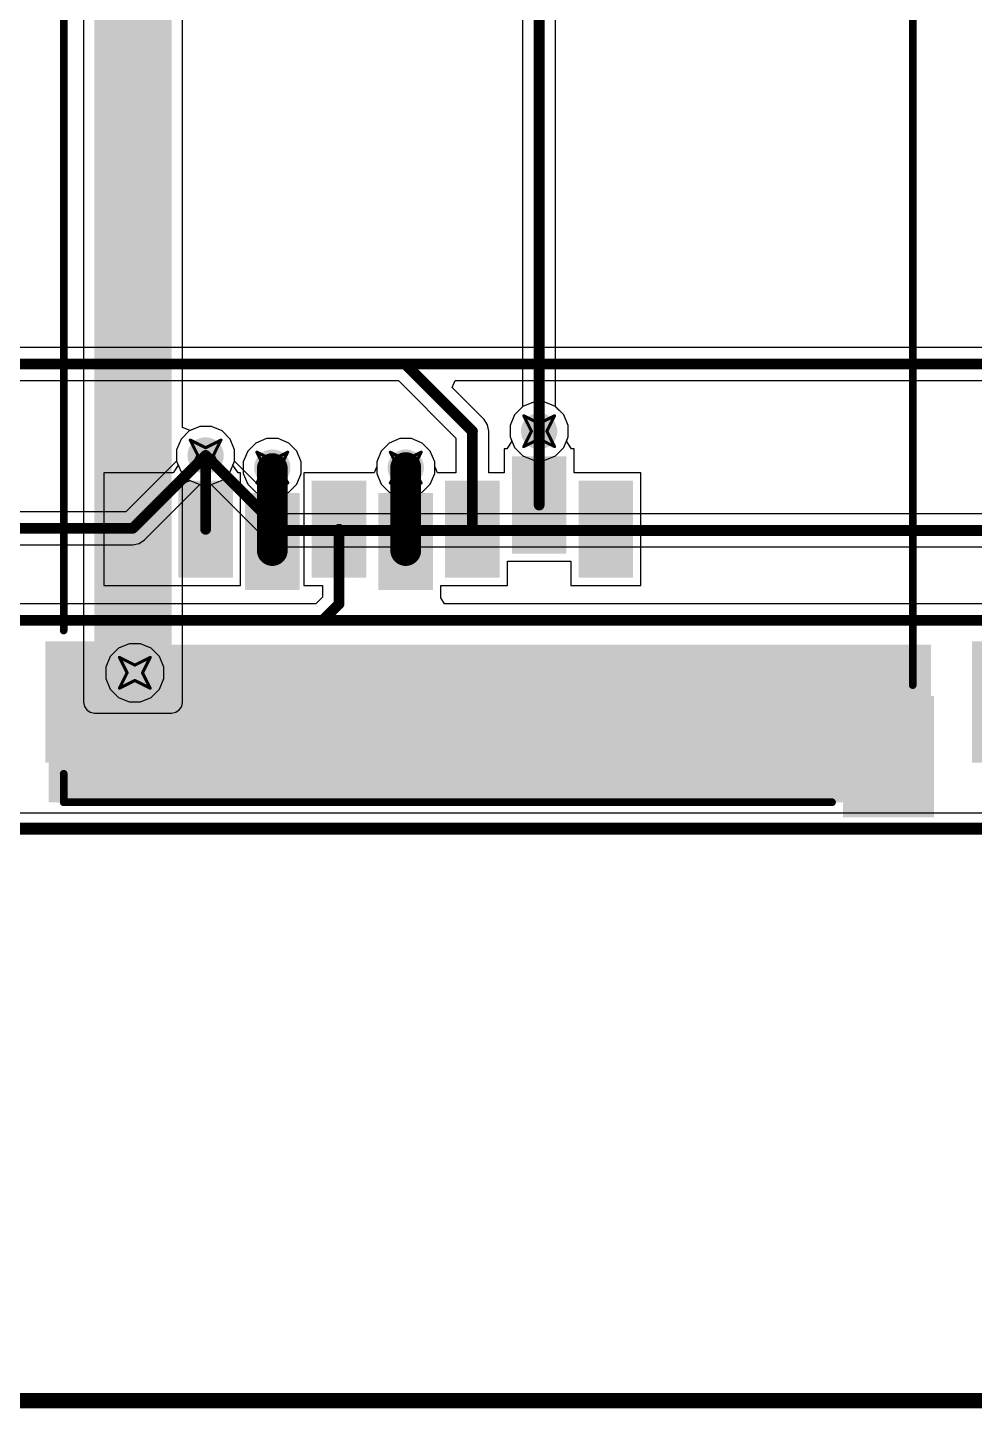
# Model space of a CAD drawing. Header units: inches. Extents: x -3 to 289, y -11 to 89.
# Drawn here: x 30.31 to 45.92, y -9.56 to 13.21 of the extents above; entities that cross this region are included whole.
import ezdxf

# ---------------------------------------------------------------- set-up
doc = ezdxf.new("R2010")
doc.units = ezdxf.units.IN
for name, color, linetype in [('Board Cutout', 216, 'Continuous'), ('Bottom Layer', 5, 'Continuous'), ('Dimension', 6, 'Continuous'), ('Drill Drawing', 1, 'Continuous'), ('Layer 1', 16, 'Continuous'), ('Layer 2', 76, 'Continuous'), ('Top Layer', 1, 'Continuous'), ('Top Overlay', 2, 'Continuous'), ('Top Paste', 8, 'Continuous'), ('Top Solder', 216, 'Continuous'), ('Via Holes', 16, 'Continuous')]:
    doc.layers.add(name, color=color, linetype=linetype)

# ---------------------------------------------------------------- blocks, each defined once
blk = doc.blocks.new('693071010811_80')
at = {"layer": 'Top Layer'}
for points in [[(-5.875, 7.725), (-4.075, 7.725), (-4.075, 6.325), (-5.875, 6.325)], [(-0.175, 7.725), (1.625, 7.725), (1.625, 6.325), (-0.175, 6.325)], [(0.415, -2.125), (1.215, -2.125), (1.215, -3.625), (0.415, -3.625)], [(-6.185, -2.525), (-5.385, -2.525), (-5.385, -4.025), (-6.185, -4.025)], [(-5.085, -2.525), (-4.285, -2.525), (-4.285, -4.025), (-5.085, -4.025)], [(-3.985, -2.725), (-3.185, -2.725), (-3.185, -4.225), (-3.985, -4.225)], [(-2.885, -2.525), (-2.085, -2.525), (-2.085, -4.025), (-2.885, -4.025)], [(-1.785, -2.725), (-0.985, -2.725), (-0.985, -4.225), (-1.785, -4.225)], [(-0.685, -2.525), (0.115, -2.525), (0.115, -4.025), (-0.685, -4.025)], [(1.515, -2.525), (2.315, -2.525), (2.315, -4.025), (1.515, -4.025)], [(-7.275, -5.175), (-5.875, -5.175), (-5.875, -7.075), (-7.275, -7.075)], [(5.875, -6.075), (7.275, -6.075), (7.275, -7.975), (5.875, -7.975)]]:
    blk.add_hatch(color=1, dxfattribs=at).paths.add_polyline_path(points)
at = {"layer": 'Top Paste'}
for points in [[(-5.875, 7.725), (-4.075, 7.725), (-4.075, 6.325), (-5.875, 6.325)], [(-0.175, 7.725), (1.625, 7.725), (1.625, 6.325), (-0.175, 6.325)], [(0.415, -2.125), (1.215, -2.125), (1.215, -3.625), (0.415, -3.625)], [(-6.185, -2.525), (-5.385, -2.525), (-5.385, -4.025), (-6.185, -4.025)], [(-5.085, -2.525), (-4.285, -2.525), (-4.285, -4.025), (-5.085, -4.025)], [(-3.985, -2.725), (-3.185, -2.725), (-3.185, -4.225), (-3.985, -4.225)], [(-2.885, -2.525), (-2.085, -2.525), (-2.085, -4.025), (-2.885, -4.025)], [(-1.785, -2.725), (-0.985, -2.725), (-0.985, -4.225), (-1.785, -4.225)], [(-0.685, -2.525), (0.115, -2.525), (0.115, -4.025), (-0.685, -4.025)], [(1.515, -2.525), (2.315, -2.525), (2.315, -4.025), (1.515, -4.025)], [(-7.275, -5.175), (-5.875, -5.175), (-5.875, -7.075), (-7.275, -7.075)], [(5.875, -6.075), (7.275, -6.075), (7.275, -7.975), (5.875, -7.975)]]:
    blk.add_hatch(color=8, dxfattribs=at).paths.add_polyline_path(points)
at = {"layer": 'Top Solder'}
for points in [[(-5.925, 7.775), (-4.025, 7.775), (-4.025, 6.275), (-5.925, 6.275)], [(-0.225, 7.775), (1.675, 7.775), (1.675, 6.275), (-0.225, 6.275)], [(0.365, -2.075), (1.265, -2.075), (1.265, -3.675), (0.365, -3.675)], [(-6.235, -2.475), (-5.335, -2.475), (-5.335, -4.075), (-6.235, -4.075)], [(-5.135, -2.475), (-4.235, -2.475), (-4.235, -4.075), (-5.135, -4.075)], [(-2.935, -2.475), (-2.035, -2.475), (-2.035, -4.075), (-2.935, -4.075)], [(-0.735, -2.475), (0.165, -2.475), (0.165, -4.075), (-0.735, -4.075)], [(1.465, -2.475), (2.365, -2.475), (2.365, -4.075), (1.465, -4.075)], [(-4.035, -2.675), (-3.135, -2.675), (-3.135, -4.275), (-4.035, -4.275)], [(-1.835, -2.675), (-0.935, -2.675), (-0.935, -4.275), (-1.835, -4.275)], [(-7.325, -5.125), (-5.825, -5.125), (-5.825, -7.125), (-7.325, -7.125)], [(5.825, -6.025), (7.325, -6.025), (7.325, -8.025), (5.825, -8.025)]]:
    blk.add_hatch(color=216, dxfattribs=at).paths.add_polyline_path(points)
at = {"layer": 'Top Overlay'}
for points in [[(-7.025, 7.425, 0.127, 0.127, 0), (-6.106, 7.425, 0.127, 0.127, 0)], [(-7.025, 7.175, 0.127, 0.127, 0), (-7.025, 7.425, 0.127, 0.127, 0)], [(-3.844, 7.425, 0.127, 0.127, 0), (-0.406, 7.425, 0.127, 0.127, 0)], [(1.855, 7.426, 0.127, 0.127, 0), (5.274, 7.426, 0.127, 0.127, 0)], [(5.274, 7.426, 0.127, 0.127, 0), (6.975, 7.426, 0.127, 0.127, 0)], [(6.975, -5.844, 0.127, 0.127, 0), (6.975, 7.426, 0.127, 0.127, 0)], [(-7.025, -4.944, 0.127, 0.127, 0), (-7.025, 7.175, 0.127, 0.127, 0)], [(-7.025, -7.775, 0.127, 0.127, 0), (-7.025, -7.306, 0.127, 0.127, 0)], [(-7.025, -7.775, 0.127, 0.127, 0), (-6.896, -7.775, 0.127, 0.127, 0)], [(-6.896, -7.775, 0.127, 0.127, 0), (5.644, -7.775, 0.127, 0.127, 0)]]:
    blk.add_lwpolyline(points, format="xyseb", dxfattribs=at)
for points in [[(-7.057, 7.425, 0.0635, 0.0635, 1), (-6.993, 7.425, 0.0635, 0.0635, 1)], [(-7.057, 7.425, 0.0635, 0.0635, 1), (-6.993, 7.425, 0.0635, 0.0635, 1)], [(-6.138, 7.425, 0.0635, 0.0635, 1), (-6.074, 7.425, 0.0635, 0.0635, 1)], [(-3.876, 7.425, 0.0635, 0.0635, 1), (-3.812, 7.425, 0.0635, 0.0635, 1)], [(-0.438, 7.425, 0.0635, 0.0635, 1), (-0.374, 7.425, 0.0635, 0.0635, 1)], [(1.824, 7.426, 0.0635, 0.0635, 1), (1.887, 7.426, 0.0635, 0.0635, 1)], [(5.242, 7.426, 0.0635, 0.0635, 1), (5.306, 7.426, 0.0635, 0.0635, 1)], [(5.242, 7.426, 0.0635, 0.0635, 1), (5.306, 7.426, 0.0635, 0.0635, 1)], [(6.943, 7.426, 0.0635, 0.0635, 1), (7.007, 7.426, 0.0635, 0.0635, 1)], [(6.943, 7.426, 0.0635, 0.0635, 1), (7.007, 7.426, 0.0635, 0.0635, 1)], [(-7.057, 7.175, 0.0635, 0.0635, 1), (-6.993, 7.175, 0.0635, 0.0635, 1)], [(-7.057, 7.175, 0.0635, 0.0635, 1), (-6.993, 7.175, 0.0635, 0.0635, 1)], [(-7.057, -4.944, 0.0635, 0.0635, 1), (-6.993, -4.944, 0.0635, 0.0635, 1)], [(6.943, -5.844, 0.0635, 0.0635, 1), (7.007, -5.844, 0.0635, 0.0635, 1)], [(-7.057, -7.306, 0.0635, 0.0635, 1), (-6.993, -7.306, 0.0635, 0.0635, 1)], [(-7.057, -7.775, 0.0635, 0.0635, 1), (-6.993, -7.775, 0.0635, 0.0635, 1)], [(-7.057, -7.775, 0.0635, 0.0635, 1), (-6.993, -7.775, 0.0635, 0.0635, 1)], [(-6.928, -7.775, 0.0635, 0.0635, 1), (-6.864, -7.775, 0.0635, 0.0635, 1)], [(-6.928, -7.775, 0.0635, 0.0635, 1), (-6.864, -7.775, 0.0635, 0.0635, 1)], [(5.612, -7.775, 0.0635, 0.0635, 1), (5.676, -7.775, 0.0635, 0.0635, 1)]]:
    blk.add_lwpolyline(points, format="xyseb", close=True, dxfattribs=at)
blk = doc.blocks.new('693071010811_81')
at = {"layer": 'Top Layer'}
for points in [[(-5.875, 7.725), (-4.075, 7.725), (-4.075, 6.325), (-5.875, 6.325)], [(-0.175, 7.725), (1.625, 7.725), (1.625, 6.325), (-0.175, 6.325)], [(0.415, -2.125), (1.215, -2.125), (1.215, -3.625), (0.415, -3.625)], [(-6.185, -2.525), (-5.385, -2.525), (-5.385, -4.025), (-6.185, -4.025)], [(-5.085, -2.525), (-4.285, -2.525), (-4.285, -4.025), (-5.085, -4.025)], [(-3.985, -2.725), (-3.185, -2.725), (-3.185, -4.225), (-3.985, -4.225)], [(-2.885, -2.525), (-2.085, -2.525), (-2.085, -4.025), (-2.885, -4.025)], [(-1.785, -2.725), (-0.985, -2.725), (-0.985, -4.225), (-1.785, -4.225)], [(-0.685, -2.525), (0.115, -2.525), (0.115, -4.025), (-0.685, -4.025)], [(1.515, -2.525), (2.315, -2.525), (2.315, -4.025), (1.515, -4.025)], [(-7.275, -5.175), (-5.875, -5.175), (-5.875, -7.075), (-7.275, -7.075)], [(5.875, -6.075), (7.275, -6.075), (7.275, -7.975), (5.875, -7.975)]]:
    blk.add_hatch(color=1, dxfattribs=at).paths.add_polyline_path(points)
at = {"layer": 'Top Paste'}
for points in [[(-5.875, 7.725), (-4.075, 7.725), (-4.075, 6.325), (-5.875, 6.325)], [(-0.175, 7.725), (1.625, 7.725), (1.625, 6.325), (-0.175, 6.325)], [(0.415, -2.125), (1.215, -2.125), (1.215, -3.625), (0.415, -3.625)], [(-6.185, -2.525), (-5.385, -2.525), (-5.385, -4.025), (-6.185, -4.025)], [(-5.085, -2.525), (-4.285, -2.525), (-4.285, -4.025), (-5.085, -4.025)], [(-3.985, -2.725), (-3.185, -2.725), (-3.185, -4.225), (-3.985, -4.225)], [(-2.885, -2.525), (-2.085, -2.525), (-2.085, -4.025), (-2.885, -4.025)], [(-1.785, -2.725), (-0.985, -2.725), (-0.985, -4.225), (-1.785, -4.225)], [(-0.685, -2.525), (0.115, -2.525), (0.115, -4.025), (-0.685, -4.025)], [(1.515, -2.525), (2.315, -2.525), (2.315, -4.025), (1.515, -4.025)], [(-7.275, -5.175), (-5.875, -5.175), (-5.875, -7.075), (-7.275, -7.075)], [(5.875, -6.075), (7.275, -6.075), (7.275, -7.975), (5.875, -7.975)]]:
    blk.add_hatch(color=8, dxfattribs=at).paths.add_polyline_path(points)
at = {"layer": 'Top Solder'}
for points in [[(-5.925, 7.775), (-4.025, 7.775), (-4.025, 6.275), (-5.925, 6.275)], [(-0.225, 7.775), (1.675, 7.775), (1.675, 6.275), (-0.225, 6.275)], [(0.365, -2.075), (1.265, -2.075), (1.265, -3.675), (0.365, -3.675)], [(-6.235, -2.475), (-5.335, -2.475), (-5.335, -4.075), (-6.235, -4.075)], [(-5.135, -2.475), (-4.235, -2.475), (-4.235, -4.075), (-5.135, -4.075)], [(-2.935, -2.475), (-2.035, -2.475), (-2.035, -4.075), (-2.935, -4.075)], [(-0.735, -2.475), (0.165, -2.475), (0.165, -4.075), (-0.735, -4.075)], [(1.465, -2.475), (2.365, -2.475), (2.365, -4.075), (1.465, -4.075)], [(-4.035, -2.675), (-3.135, -2.675), (-3.135, -4.275), (-4.035, -4.275)], [(-1.835, -2.675), (-0.935, -2.675), (-0.935, -4.275), (-1.835, -4.275)], [(-7.325, -5.125), (-5.825, -5.125), (-5.825, -7.125), (-7.325, -7.125)], [(5.825, -6.025), (7.325, -6.025), (7.325, -8.025), (5.825, -8.025)]]:
    blk.add_hatch(color=216, dxfattribs=at).paths.add_polyline_path(points)
at = {"layer": 'Top Overlay'}
for points in [[(-7.025, 7.425, 0.127, 0.127, 0), (-6.106, 7.425, 0.127, 0.127, 0)], [(-7.025, 7.175, 0.127, 0.127, 0), (-7.025, 7.425, 0.127, 0.127, 0)], [(-3.844, 7.425, 0.127, 0.127, 0), (-0.406, 7.425, 0.127, 0.127, 0)], [(1.855, 7.426, 0.127, 0.127, 0), (5.274, 7.426, 0.127, 0.127, 0)], [(5.274, 7.426, 0.127, 0.127, 0), (6.975, 7.426, 0.127, 0.127, 0)], [(6.975, -5.844, 0.127, 0.127, 0), (6.975, 7.426, 0.127, 0.127, 0)], [(-7.025, -4.944, 0.127, 0.127, 0), (-7.025, 7.175, 0.127, 0.127, 0)], [(-7.025, -7.775, 0.127, 0.127, 0), (-7.025, -7.306, 0.127, 0.127, 0)], [(-7.025, -7.775, 0.127, 0.127, 0), (-6.896, -7.775, 0.127, 0.127, 0)], [(-6.896, -7.775, 0.127, 0.127, 0), (5.644, -7.775, 0.127, 0.127, 0)]]:
    blk.add_lwpolyline(points, format="xyseb", dxfattribs=at)
for points in [[(-7.057, 7.425, 0.0635, 0.0635, 1), (-6.993, 7.425, 0.0635, 0.0635, 1)], [(-7.057, 7.425, 0.0635, 0.0635, 1), (-6.993, 7.425, 0.0635, 0.0635, 1)], [(-6.138, 7.425, 0.0635, 0.0635, 1), (-6.074, 7.425, 0.0635, 0.0635, 1)], [(-3.876, 7.425, 0.0635, 0.0635, 1), (-3.812, 7.425, 0.0635, 0.0635, 1)], [(-0.438, 7.425, 0.0635, 0.0635, 1), (-0.374, 7.425, 0.0635, 0.0635, 1)], [(1.824, 7.426, 0.0635, 0.0635, 1), (1.887, 7.426, 0.0635, 0.0635, 1)], [(5.242, 7.426, 0.0635, 0.0635, 1), (5.306, 7.426, 0.0635, 0.0635, 1)], [(5.242, 7.426, 0.0635, 0.0635, 1), (5.306, 7.426, 0.0635, 0.0635, 1)], [(6.943, 7.426, 0.0635, 0.0635, 1), (7.007, 7.426, 0.0635, 0.0635, 1)], [(6.943, 7.426, 0.0635, 0.0635, 1), (7.007, 7.426, 0.0635, 0.0635, 1)], [(-7.057, 7.175, 0.0635, 0.0635, 1), (-6.993, 7.175, 0.0635, 0.0635, 1)], [(-7.057, 7.175, 0.0635, 0.0635, 1), (-6.993, 7.175, 0.0635, 0.0635, 1)], [(-7.057, -4.944, 0.0635, 0.0635, 1), (-6.993, -4.944, 0.0635, 0.0635, 1)], [(6.943, -5.844, 0.0635, 0.0635, 1), (7.007, -5.844, 0.0635, 0.0635, 1)], [(-7.057, -7.306, 0.0635, 0.0635, 1), (-6.993, -7.306, 0.0635, 0.0635, 1)], [(-7.057, -7.775, 0.0635, 0.0635, 1), (-6.993, -7.775, 0.0635, 0.0635, 1)], [(-7.057, -7.775, 0.0635, 0.0635, 1), (-6.993, -7.775, 0.0635, 0.0635, 1)], [(-6.928, -7.775, 0.0635, 0.0635, 1), (-6.864, -7.775, 0.0635, 0.0635, 1)], [(-6.928, -7.775, 0.0635, 0.0635, 1), (-6.864, -7.775, 0.0635, 0.0635, 1)], [(5.612, -7.775, 0.0635, 0.0635, 1), (5.676, -7.775, 0.0635, 0.0635, 1)]]:
    blk.add_lwpolyline(points, format="xyseb", close=True, dxfattribs=at)

msp = doc.modelspace()

# ---------------------------------------------------------------- hatches: boundary and pattern name
at = {"layer": 'Bottom Layer'}
h = msp.add_hatch(color=5, dxfattribs=at)
edge = h.paths.add_edge_path()
edge.add_arc((38.741, 6.554), 0.3, 0, 360)
h = msp.add_hatch(color=5, dxfattribs=at)
edge = h.paths.add_edge_path()
edge.add_arc((33.241, 6.154), 0.3, 0, 360)
h = msp.add_hatch(color=5, dxfattribs=at)
edge = h.paths.add_edge_path()
edge.add_arc((34.341, 5.954), 0.3, 0, 360)
h = msp.add_hatch(color=5, dxfattribs=at)
edge = h.paths.add_edge_path()
edge.add_arc((36.541, 5.954), 0.3, 0, 360)
h = msp.add_hatch(color=5, dxfattribs=at)
edge = h.paths.add_edge_path()
edge.add_arc((32.074, 2.571), 0.3, 0, 360)
at = {"layer": 'Layer 1'}
h = msp.add_hatch(color=16, dxfattribs=at)
edge = h.paths.add_edge_path()
edge.add_arc((38.741, 6.554), 0.3, 0, 360)
h = msp.add_hatch(color=16, dxfattribs=at)
edge = h.paths.add_edge_path()
edge.add_arc((33.241, 6.154), 0.3, 0, 360)
h = msp.add_hatch(color=16, dxfattribs=at)
edge = h.paths.add_edge_path()
edge.add_arc((34.341, 5.954), 0.3, 0, 360)
h = msp.add_hatch(color=16, dxfattribs=at)
edge = h.paths.add_edge_path()
edge.add_arc((36.541, 5.954), 0.3, 0, 360)
h = msp.add_hatch(color=16, dxfattribs=at)
edge = h.paths.add_edge_path()
edge.add_arc((32.074, 2.571), 0.3, 0, 360)
at = {"layer": 'Layer 2'}
msp.add_hatch(color=76, dxfattribs=at).paths.add_polyline_path([(31.409, 2.087), (32.679, 2.087), (32.679, 15.638), (31.409, 15.638)])
h = msp.add_hatch(color=76, dxfattribs=at)
edge = h.paths.add_edge_path()
edge.add_arc((38.741, 6.554), 0.3, 0, 360)
h = msp.add_hatch(color=76, dxfattribs=at)
edge = h.paths.add_edge_path()
edge.add_arc((33.241, 6.154), 0.3, 0, 360)
h = msp.add_hatch(color=76, dxfattribs=at)
edge = h.paths.add_edge_path()
edge.add_arc((34.341, 5.954), 0.3, 0, 360)
h = msp.add_hatch(color=76, dxfattribs=at)
edge = h.paths.add_edge_path()
edge.add_arc((36.541, 5.954), 0.3, 0, 360)
h = msp.add_hatch(color=76, dxfattribs=at)
edge = h.paths.add_edge_path()
edge.add_arc((32.074, 2.571), 0.3, 0, 360)
at = {"layer": 'Top Layer'}
h = msp.add_hatch(color=1, dxfattribs=at)
edge = h.paths.add_edge_path()
edge.add_arc((38.741, 6.554), 0.3, 0, 360)
h = msp.add_hatch(color=1, dxfattribs=at)
edge = h.paths.add_edge_path()
edge.add_arc((33.241, 6.154), 0.3, 0, 360)
h = msp.add_hatch(color=1, dxfattribs=at)
edge = h.paths.add_edge_path()
edge.add_arc((34.341, 5.954), 0.3, 0, 360)
h = msp.add_hatch(color=1, dxfattribs=at)
edge = h.paths.add_edge_path()
edge.add_arc((36.541, 5.954), 0.3, 0, 360)
msp.add_hatch(color=1, dxfattribs=at).paths.add_polyline_path([(30.651, 0.437), (45.201, 0.437), (45.201, 3.037), (30.651, 3.037)])
h = msp.add_hatch(color=1, dxfattribs=at)
edge = h.paths.add_edge_path()
edge.add_arc((32.074, 2.571), 0.3, 0, 360)
at = {"layer": 'Via Holes'}
h = msp.add_hatch(color=7, dxfattribs=at)
edge = h.paths.add_edge_path()
edge.add_arc((38.741, 6.554), 0.15, 0, 360)
h = msp.add_hatch(color=7, dxfattribs=at)
edge = h.paths.add_edge_path()
edge.add_arc((33.241, 6.154), 0.15, 0, 360)
h = msp.add_hatch(color=7, dxfattribs=at)
edge = h.paths.add_edge_path()
edge.add_arc((34.341, 5.954), 0.15, 0, 360)
h = msp.add_hatch(color=7, dxfattribs=at)
edge = h.paths.add_edge_path()
edge.add_arc((36.541, 5.954), 0.15, 0, 360)
h = msp.add_hatch(color=7, dxfattribs=at)
edge = h.paths.add_edge_path()
edge.add_arc((32.074, 2.571), 0.15, 0, 360)

# ---------------------------------------------------------------- linework, layer by layer
at = {"layer": 'Board Cutout'}
msp.add_lwpolyline([(0.01, 0, 0.2, 0.2, 0), (60.01, 0, 0.2, 0.2, 0)], format="xyseb", dxfattribs=at)
at = {"layer": 'Bottom Layer'}
for p, q in [((38.47, 6.959), (38.336, 6.825)), ((38.646, 7.032), (38.47, 6.959)), ((38.836, 7.032), (38.646, 7.032)), ((39.012, 6.959), (38.836, 7.032)), ((39.146, 6.825), (39.012, 6.959)), ((33.146, 6.632), (32.97, 6.559)), ((33.336, 6.632), (33.146, 6.632)), ((33.512, 6.559), (33.336, 6.632)), ((38.336, 6.825), (38.263, 6.649)), ((38.263, 6.649), (38.263, 6.459)), ((39.219, 6.649), (39.146, 6.825)), ((39.219, 6.459), (39.219, 6.649)), ((32.836, 6.425), (32.763, 6.249)), ((32.97, 6.559), (32.836, 6.425)), ((33.646, 6.425), (33.512, 6.559)), ((33.719, 6.249), (33.646, 6.425)), ((34.246, 6.432), (34.07, 6.359)), ((34.436, 6.432), (34.246, 6.432)), ((34.612, 6.359), (34.436, 6.432)), ((38.263, 6.459), (38.336, 6.283)), ((39.146, 6.283), (39.219, 6.459)), ((32.763, 6.249), (32.763, 6.059)), ((33.719, 6.059), (33.719, 6.249)), ((33.936, 6.225), (33.863, 6.049)), ((34.07, 6.359), (33.936, 6.225)), ((34.746, 6.225), (34.612, 6.359)), ((34.819, 6.049), (34.746, 6.225)), ((38.336, 6.283), (38.47, 6.149)), ((38.47, 6.149), (38.646, 6.076)), ((38.836, 6.076), (39.012, 6.149)), ((39.012, 6.149), (39.146, 6.283)), ((32.763, 6.059), (32.836, 5.883)), ((33.646, 5.883), (33.719, 6.059)), ((33.863, 6.049), (33.863, 5.859)), ((34.819, 5.859), (34.819, 6.049)), ((38.646, 6.076), (38.836, 6.076)), ((32.836, 5.883), (32.97, 5.749)), ((32.97, 5.749), (33.146, 5.676)), ((33.336, 5.676), (33.512, 5.749)), ((33.512, 5.749), (33.646, 5.883)), ((33.863, 5.859), (33.936, 5.683)), ((34.746, 5.683), (34.819, 5.859)), ((33.146, 5.676), (33.336, 5.676)), ((33.936, 5.683), (34.07, 5.549)), ((34.07, 5.549), (34.246, 5.476)), ((34.246, 5.476), (34.436, 5.476)), ((34.436, 5.476), (34.612, 5.549)), ((34.612, 5.549), (34.746, 5.683)), ((31.803, 2.976), (31.669, 2.842)), ((31.979, 3.049), (31.803, 2.976)), ((32.169, 3.049), (31.979, 3.049)), ((32.345, 2.976), (32.169, 3.049)), ((32.479, 2.842), (32.345, 2.976)), ((31.669, 2.842), (31.596, 2.666)), ((32.552, 2.666), (32.479, 2.842)), ((31.596, 2.666), (31.596, 2.476)), ((32.552, 2.476), (32.552, 2.666)), ((31.596, 2.476), (31.669, 2.301)), ((31.669, 2.301), (31.803, 2.166)), ((32.345, 2.166), (32.479, 2.301)), ((32.479, 2.301), (32.552, 2.476)), ((31.803, 2.166), (31.979, 2.094)), ((31.979, 2.094), (32.169, 2.094)), ((32.169, 2.094), (32.345, 2.166)), ((60.01, 0.259), (0.269, 0.259))]:
    msp.add_line(p, q, dxfattribs=at)
at = {"layer": 'Dimension'}
msp.add_lwpolyline([(0, -9.429, 0.254, 0.254, 0), (56.354, -9.429, 0.254, 0.254, 0)], format="xyseb", dxfattribs=at)
at = {"layer": 'Drill Drawing'}
for points in [[(38.487, 6.808, 0.0508, 0.0508, 0), (38.741, 6.681, 0.0508, 0.0508, 0)], [(38.487, 6.808, 0.0508, 0.0508, 0), (38.614, 6.554, 0.0508, 0.0508, 0)], [(38.741, 6.681, 0.0508, 0.0508, 0), (38.995, 6.808, 0.0508, 0.0508, 0)], [(38.868, 6.554, 0.0508, 0.0508, 0), (38.995, 6.808, 0.0508, 0.0508, 0)], [(32.987, 6.408, 0.0508, 0.0508, 0), (33.241, 6.281, 0.0508, 0.0508, 0)], [(32.987, 6.408, 0.0508, 0.0508, 0), (33.114, 6.154, 0.0508, 0.0508, 0)], [(33.241, 6.281, 0.0508, 0.0508, 0), (33.495, 6.408, 0.0508, 0.0508, 0)], [(33.368, 6.154, 0.0508, 0.0508, 0), (33.495, 6.408, 0.0508, 0.0508, 0)], [(38.487, 6.3, 0.0508, 0.0508, 0), (38.614, 6.554, 0.0508, 0.0508, 0)], [(38.487, 6.3, 0.0508, 0.0508, 0), (38.741, 6.427, 0.0508, 0.0508, 0)], [(38.741, 6.427, 0.0508, 0.0508, 0), (38.995, 6.3, 0.0508, 0.0508, 0)], [(38.868, 6.554, 0.0508, 0.0508, 0), (38.995, 6.3, 0.0508, 0.0508, 0)], [(32.987, 5.9, 0.0508, 0.0508, 0), (33.114, 6.154, 0.0508, 0.0508, 0)], [(33.368, 6.154, 0.0508, 0.0508, 0), (33.495, 5.9, 0.0508, 0.0508, 0)], [(34.087, 6.208, 0.0508, 0.0508, 0), (34.341, 6.081, 0.0508, 0.0508, 0)], [(34.087, 6.208, 0.0508, 0.0508, 0), (34.214, 5.954, 0.0508, 0.0508, 0)], [(34.341, 6.081, 0.0508, 0.0508, 0), (34.595, 6.208, 0.0508, 0.0508, 0)], [(34.468, 5.954, 0.0508, 0.0508, 0), (34.595, 6.208, 0.0508, 0.0508, 0)], [(36.287, 6.208, 0.0508, 0.0508, 0), (36.541, 6.081, 0.0508, 0.0508, 0)], [(36.287, 6.208, 0.0508, 0.0508, 0), (36.414, 5.954, 0.0508, 0.0508, 0)], [(36.541, 6.081, 0.0508, 0.0508, 0), (36.795, 6.208, 0.0508, 0.0508, 0)], [(36.668, 5.954, 0.0508, 0.0508, 0), (36.795, 6.208, 0.0508, 0.0508, 0)], [(32.987, 5.9, 0.0508, 0.0508, 0), (33.241, 6.027, 0.0508, 0.0508, 0)], [(33.241, 6.027, 0.0508, 0.0508, 0), (33.495, 5.9, 0.0508, 0.0508, 0)], [(34.087, 5.7, 0.0508, 0.0508, 0), (34.214, 5.954, 0.0508, 0.0508, 0)], [(34.468, 5.954, 0.0508, 0.0508, 0), (34.595, 5.7, 0.0508, 0.0508, 0)], [(36.287, 5.7, 0.0508, 0.0508, 0), (36.414, 5.954, 0.0508, 0.0508, 0)], [(36.668, 5.954, 0.0508, 0.0508, 0), (36.795, 5.7, 0.0508, 0.0508, 0)], [(34.087, 5.7, 0.0508, 0.0508, 0), (34.341, 5.827, 0.0508, 0.0508, 0)], [(34.341, 5.827, 0.0508, 0.0508, 0), (34.595, 5.7, 0.0508, 0.0508, 0)], [(36.287, 5.7, 0.0508, 0.0508, 0), (36.541, 5.827, 0.0508, 0.0508, 0)], [(36.541, 5.827, 0.0508, 0.0508, 0), (36.795, 5.7, 0.0508, 0.0508, 0)], [(31.82, 2.825, 0.0508, 0.0508, 0), (32.074, 2.698, 0.0508, 0.0508, 0)], [(31.82, 2.825, 0.0508, 0.0508, 0), (31.947, 2.571, 0.0508, 0.0508, 0)], [(32.074, 2.698, 0.0508, 0.0508, 0), (32.328, 2.825, 0.0508, 0.0508, 0)], [(32.201, 2.571, 0.0508, 0.0508, 0), (32.328, 2.825, 0.0508, 0.0508, 0)], [(31.82, 2.317, 0.0508, 0.0508, 0), (31.947, 2.571, 0.0508, 0.0508, 0)], [(32.201, 2.571, 0.0508, 0.0508, 0), (32.328, 2.317, 0.0508, 0.0508, 0)], [(31.82, 2.317, 0.0508, 0.0508, 0), (32.074, 2.444, 0.0508, 0.0508, 0)], [(32.074, 2.444, 0.0508, 0.0508, 0), (32.328, 2.317, 0.0508, 0.0508, 0)]]:
    msp.add_lwpolyline(points, format="xyseb", dxfattribs=at)
for points in [[(38.474, 6.808, 0.0254, 0.0254, 1), (38.5, 6.808, 0.0254, 0.0254, 1)], [(38.474, 6.808, 0.0254, 0.0254, 1), (38.5, 6.808, 0.0254, 0.0254, 1)], [(38.982, 6.808, 0.0254, 0.0254, 1), (39.008, 6.808, 0.0254, 0.0254, 1)], [(38.982, 6.808, 0.0254, 0.0254, 1), (39.008, 6.808, 0.0254, 0.0254, 1)], [(38.728, 6.681, 0.0254, 0.0254, 1), (38.754, 6.681, 0.0254, 0.0254, 1)], [(38.728, 6.681, 0.0254, 0.0254, 1), (38.754, 6.681, 0.0254, 0.0254, 1)], [(32.974, 6.408, 0.0254, 0.0254, 1), (33, 6.408, 0.0254, 0.0254, 1)], [(32.974, 6.408, 0.0254, 0.0254, 1), (33, 6.408, 0.0254, 0.0254, 1)], [(33.482, 6.408, 0.0254, 0.0254, 1), (33.508, 6.408, 0.0254, 0.0254, 1)], [(33.482, 6.408, 0.0254, 0.0254, 1), (33.508, 6.408, 0.0254, 0.0254, 1)], [(38.601, 6.554, 0.0254, 0.0254, 1), (38.627, 6.554, 0.0254, 0.0254, 1)], [(38.601, 6.554, 0.0254, 0.0254, 1), (38.627, 6.554, 0.0254, 0.0254, 1)], [(38.728, 6.427, 0.0254, 0.0254, 1), (38.754, 6.427, 0.0254, 0.0254, 1)], [(38.728, 6.427, 0.0254, 0.0254, 1), (38.754, 6.427, 0.0254, 0.0254, 1)], [(38.855, 6.554, 0.0254, 0.0254, 1), (38.881, 6.554, 0.0254, 0.0254, 1)], [(38.855, 6.554, 0.0254, 0.0254, 1), (38.881, 6.554, 0.0254, 0.0254, 1)], [(33.101, 6.154, 0.0254, 0.0254, 1), (33.127, 6.154, 0.0254, 0.0254, 1)], [(33.101, 6.154, 0.0254, 0.0254, 1), (33.127, 6.154, 0.0254, 0.0254, 1)], [(33.228, 6.281, 0.0254, 0.0254, 1), (33.254, 6.281, 0.0254, 0.0254, 1)], [(33.228, 6.281, 0.0254, 0.0254, 1), (33.254, 6.281, 0.0254, 0.0254, 1)], [(33.355, 6.154, 0.0254, 0.0254, 1), (33.381, 6.154, 0.0254, 0.0254, 1)], [(33.355, 6.154, 0.0254, 0.0254, 1), (33.381, 6.154, 0.0254, 0.0254, 1)], [(34.074, 6.208, 0.0254, 0.0254, 1), (34.1, 6.208, 0.0254, 0.0254, 1)], [(34.074, 6.208, 0.0254, 0.0254, 1), (34.1, 6.208, 0.0254, 0.0254, 1)], [(34.582, 6.208, 0.0254, 0.0254, 1), (34.608, 6.208, 0.0254, 0.0254, 1)], [(34.582, 6.208, 0.0254, 0.0254, 1), (34.608, 6.208, 0.0254, 0.0254, 1)], [(36.274, 6.208, 0.0254, 0.0254, 1), (36.3, 6.208, 0.0254, 0.0254, 1)], [(36.274, 6.208, 0.0254, 0.0254, 1), (36.3, 6.208, 0.0254, 0.0254, 1)], [(36.782, 6.208, 0.0254, 0.0254, 1), (36.808, 6.208, 0.0254, 0.0254, 1)], [(36.782, 6.208, 0.0254, 0.0254, 1), (36.808, 6.208, 0.0254, 0.0254, 1)], [(38.474, 6.3, 0.0254, 0.0254, 1), (38.5, 6.3, 0.0254, 0.0254, 1)], [(38.474, 6.3, 0.0254, 0.0254, 1), (38.5, 6.3, 0.0254, 0.0254, 1)], [(38.982, 6.3, 0.0254, 0.0254, 1), (39.008, 6.3, 0.0254, 0.0254, 1)], [(38.982, 6.3, 0.0254, 0.0254, 1), (39.008, 6.3, 0.0254, 0.0254, 1)], [(32.974, 5.9, 0.0254, 0.0254, 1), (33, 5.9, 0.0254, 0.0254, 1)], [(32.974, 5.9, 0.0254, 0.0254, 1), (33, 5.9, 0.0254, 0.0254, 1)], [(33.228, 6.027, 0.0254, 0.0254, 1), (33.254, 6.027, 0.0254, 0.0254, 1)], [(33.228, 6.027, 0.0254, 0.0254, 1), (33.254, 6.027, 0.0254, 0.0254, 1)], [(33.482, 5.9, 0.0254, 0.0254, 1), (33.508, 5.9, 0.0254, 0.0254, 1)], [(33.482, 5.9, 0.0254, 0.0254, 1), (33.508, 5.9, 0.0254, 0.0254, 1)], [(34.201, 5.954, 0.0254, 0.0254, 1), (34.227, 5.954, 0.0254, 0.0254, 1)], [(34.201, 5.954, 0.0254, 0.0254, 1), (34.227, 5.954, 0.0254, 0.0254, 1)], [(34.328, 6.081, 0.0254, 0.0254, 1), (34.354, 6.081, 0.0254, 0.0254, 1)], [(34.328, 6.081, 0.0254, 0.0254, 1), (34.354, 6.081, 0.0254, 0.0254, 1)], [(34.455, 5.954, 0.0254, 0.0254, 1), (34.481, 5.954, 0.0254, 0.0254, 1)], [(34.455, 5.954, 0.0254, 0.0254, 1), (34.481, 5.954, 0.0254, 0.0254, 1)], [(36.401, 5.954, 0.0254, 0.0254, 1), (36.427, 5.954, 0.0254, 0.0254, 1)], [(36.401, 5.954, 0.0254, 0.0254, 1), (36.427, 5.954, 0.0254, 0.0254, 1)], [(36.528, 6.081, 0.0254, 0.0254, 1), (36.554, 6.081, 0.0254, 0.0254, 1)], [(36.528, 6.081, 0.0254, 0.0254, 1), (36.554, 6.081, 0.0254, 0.0254, 1)], [(36.655, 5.954, 0.0254, 0.0254, 1), (36.681, 5.954, 0.0254, 0.0254, 1)], [(36.655, 5.954, 0.0254, 0.0254, 1), (36.681, 5.954, 0.0254, 0.0254, 1)], [(34.074, 5.7, 0.0254, 0.0254, 1), (34.1, 5.7, 0.0254, 0.0254, 1)], [(34.074, 5.7, 0.0254, 0.0254, 1), (34.1, 5.7, 0.0254, 0.0254, 1)], [(34.328, 5.827, 0.0254, 0.0254, 1), (34.354, 5.827, 0.0254, 0.0254, 1)], [(34.328, 5.827, 0.0254, 0.0254, 1), (34.354, 5.827, 0.0254, 0.0254, 1)], [(34.582, 5.7, 0.0254, 0.0254, 1), (34.608, 5.7, 0.0254, 0.0254, 1)], [(34.582, 5.7, 0.0254, 0.0254, 1), (34.608, 5.7, 0.0254, 0.0254, 1)], [(36.274, 5.7, 0.0254, 0.0254, 1), (36.3, 5.7, 0.0254, 0.0254, 1)], [(36.274, 5.7, 0.0254, 0.0254, 1), (36.3, 5.7, 0.0254, 0.0254, 1)], [(36.528, 5.827, 0.0254, 0.0254, 1), (36.554, 5.827, 0.0254, 0.0254, 1)], [(36.528, 5.827, 0.0254, 0.0254, 1), (36.554, 5.827, 0.0254, 0.0254, 1)], [(36.782, 5.7, 0.0254, 0.0254, 1), (36.808, 5.7, 0.0254, 0.0254, 1)], [(36.782, 5.7, 0.0254, 0.0254, 1), (36.808, 5.7, 0.0254, 0.0254, 1)], [(31.807, 2.825, 0.0254, 0.0254, 1), (31.833, 2.825, 0.0254, 0.0254, 1)], [(31.807, 2.825, 0.0254, 0.0254, 1), (31.833, 2.825, 0.0254, 0.0254, 1)], [(32.315, 2.825, 0.0254, 0.0254, 1), (32.341, 2.825, 0.0254, 0.0254, 1)], [(32.315, 2.825, 0.0254, 0.0254, 1), (32.341, 2.825, 0.0254, 0.0254, 1)], [(31.934, 2.571, 0.0254, 0.0254, 1), (31.96, 2.571, 0.0254, 0.0254, 1)], [(31.934, 2.571, 0.0254, 0.0254, 1), (31.96, 2.571, 0.0254, 0.0254, 1)], [(32.061, 2.698, 0.0254, 0.0254, 1), (32.087, 2.698, 0.0254, 0.0254, 1)], [(32.061, 2.698, 0.0254, 0.0254, 1), (32.087, 2.698, 0.0254, 0.0254, 1)], [(32.188, 2.571, 0.0254, 0.0254, 1), (32.214, 2.571, 0.0254, 0.0254, 1)], [(32.188, 2.571, 0.0254, 0.0254, 1), (32.214, 2.571, 0.0254, 0.0254, 1)], [(31.807, 2.317, 0.0254, 0.0254, 1), (31.833, 2.317, 0.0254, 0.0254, 1)], [(31.807, 2.317, 0.0254, 0.0254, 1), (31.833, 2.317, 0.0254, 0.0254, 1)], [(32.061, 2.444, 0.0254, 0.0254, 1), (32.087, 2.444, 0.0254, 0.0254, 1)], [(32.061, 2.444, 0.0254, 0.0254, 1), (32.087, 2.444, 0.0254, 0.0254, 1)], [(32.315, 2.317, 0.0254, 0.0254, 1), (32.341, 2.317, 0.0254, 0.0254, 1)], [(32.315, 2.317, 0.0254, 0.0254, 1), (32.341, 2.317, 0.0254, 0.0254, 1)]]:
    msp.add_lwpolyline(points, format="xyseb", close=True, dxfattribs=at)
at = {"layer": 'Layer 1'}
for p, q in [((38.47, 6.959), (38.336, 6.825)), ((38.646, 7.032), (38.47, 6.959)), ((38.836, 7.032), (38.646, 7.032)), ((39.012, 6.959), (38.836, 7.032)), ((39.146, 6.825), (39.012, 6.959)), ((33.146, 6.632), (32.97, 6.559)), ((33.336, 6.632), (33.146, 6.632)), ((33.512, 6.559), (33.336, 6.632)), ((38.336, 6.825), (38.263, 6.649)), ((38.263, 6.649), (38.263, 6.459)), ((39.219, 6.649), (39.146, 6.825)), ((39.219, 6.459), (39.219, 6.649)), ((32.836, 6.425), (32.763, 6.249)), ((32.97, 6.559), (32.836, 6.425)), ((33.646, 6.425), (33.512, 6.559)), ((33.719, 6.249), (33.646, 6.425)), ((36.446, 6.432), (36.27, 6.359)), ((36.636, 6.432), (36.446, 6.432)), ((36.812, 6.359), (36.636, 6.432)), ((38.263, 6.459), (38.336, 6.283)), ((39.146, 6.283), (39.219, 6.459)), ((32.763, 6.249), (32.763, 6.061)), ((33.719, 6.061), (33.719, 6.249)), ((36.136, 6.225), (36.063, 6.049)), ((36.27, 6.359), (36.136, 6.225)), ((36.946, 6.225), (36.812, 6.359)), ((37.019, 6.049), (36.946, 6.225)), ((38.336, 6.283), (38.47, 6.149)), ((38.47, 6.149), (38.646, 6.076)), ((38.836, 6.076), (39.012, 6.149)), ((39.012, 6.149), (39.146, 6.283)), ((32.763, 6.061), (31.928, 5.226)), ((34.591, 5.189), (33.719, 6.061)), ((36.063, 6.049), (36.063, 5.859)), ((37.019, 5.859), (37.019, 6.049)), ((38.646, 6.076), (38.836, 6.076)), ((36.063, 5.859), (36.136, 5.683)), ((36.946, 5.683), (37.019, 5.859)), ((32.233, 4.762), (33.148, 5.676)), ((33.148, 5.676), (33.334, 5.676)), ((33.334, 5.676), (34.286, 4.725)), ((36.136, 5.683), (36.27, 5.549)), ((36.27, 5.549), (36.446, 5.476)), ((36.446, 5.476), (36.636, 5.476)), ((36.636, 5.476), (36.812, 5.549)), ((36.812, 5.549), (36.946, 5.683)), ((31.928, 5.226), (19.314, 5.226)), ((47.168, 5.189), (34.591, 5.189)), ((19.201, 4.682), (32.041, 4.682)), ((32.041, 4.682), (32.145, 4.703)), ((32.145, 4.703), (32.233, 4.762)), ((34.286, 4.725), (34.374, 4.666)), ((34.374, 4.666), (34.478, 4.645)), ((34.478, 4.645), (34.478, 4.645)), ((34.478, 4.645), (47.281, 4.645)), ((31.803, 2.976), (31.669, 2.842)), ((31.979, 3.049), (31.803, 2.976)), ((32.169, 3.049), (31.979, 3.049)), ((32.345, 2.976), (32.169, 3.049)), ((32.479, 2.842), (32.345, 2.976)), ((31.669, 2.842), (31.596, 2.666)), ((32.552, 2.666), (32.479, 2.842)), ((31.596, 2.666), (31.596, 2.476)), ((32.552, 2.476), (32.552, 2.666)), ((31.596, 2.476), (31.669, 2.301)), ((31.669, 2.301), (31.803, 2.166)), ((32.345, 2.166), (32.479, 2.301)), ((32.479, 2.301), (32.552, 2.476)), ((31.803, 2.166), (31.979, 2.094)), ((31.979, 2.094), (32.169, 2.094)), ((32.169, 2.094), (32.345, 2.166)), ((60.01, 0.259), (0.269, 0.259))]:
    msp.add_line(p, q, dxfattribs=at)
for points in [[(32.041, 4.954, 0.178, 0.178, 0), (33.241, 6.154, 0.178, 0.178, 0)], [(33.241, 6.154, 0.178, 0.178, 0), (34.478, 4.917, 0.178, 0.178, 0)], [(19.201, 4.954, 0.178, 0.178, 0), (32.041, 4.954, 0.178, 0.178, 0)], [(34.478, 4.917, 0.178, 0.178, 0), (47.281, 4.917, 0.178, 0.178, 0)]]:
    msp.add_lwpolyline(points, format="xyseb", dxfattribs=at)
for points in [[(33.197, 6.154, 0.0889, 0.0889, 1), (33.286, 6.154, 0.0889, 0.0889, 1)], [(33.197, 6.154, 0.0889, 0.0889, 1), (33.286, 6.154, 0.0889, 0.0889, 1)], [(31.997, 4.954, 0.0889, 0.0889, 1), (32.085, 4.954, 0.0889, 0.0889, 1)], [(31.997, 4.954, 0.0889, 0.0889, 1), (32.085, 4.954, 0.0889, 0.0889, 1)], [(34.434, 4.917, 0.0889, 0.0889, 1), (34.523, 4.917, 0.0889, 0.0889, 1)], [(34.434, 4.917, 0.0889, 0.0889, 1), (34.523, 4.917, 0.0889, 0.0889, 1)]]:
    msp.add_lwpolyline(points, format="xyseb", close=True, dxfattribs=at)
at = {"layer": 'Layer 2'}
for p, q in [((39.013, 6.958), (39.013, 21.091)), ((38.469, 16.192), (38.469, 6.958)), ((31.228, 15.638), (31.228, 2.087)), ((32.86, 6.615), (32.86, 14.581)), ((38.469, 6.958), (38.336, 6.825)), ((39.146, 6.825), (39.013, 6.958)), ((32.987, 6.566), (32.86, 6.615)), ((33.146, 6.632), (32.987, 6.566)), ((33.336, 6.632), (33.146, 6.632)), ((33.512, 6.559), (33.336, 6.632)), ((38.336, 6.825), (38.263, 6.649)), ((38.263, 6.649), (38.263, 6.459)), ((39.219, 6.649), (39.146, 6.825)), ((39.219, 6.459), (39.219, 6.649)), ((33.646, 6.425), (33.512, 6.559)), ((33.719, 6.249), (33.646, 6.425)), ((34.246, 6.432), (34.07, 6.359)), ((34.436, 6.432), (34.246, 6.432)), ((34.612, 6.359), (34.436, 6.432)), ((36.446, 6.432), (36.27, 6.359)), ((36.636, 6.432), (36.446, 6.432)), ((36.812, 6.359), (36.636, 6.432)), ((38.263, 6.459), (38.336, 6.283)), ((39.146, 6.283), (39.219, 6.459)), ((33.719, 6.059), (33.719, 6.249)), ((33.936, 6.225), (33.863, 6.049)), ((34.07, 6.359), (33.936, 6.225)), ((34.746, 6.225), (34.612, 6.359)), ((34.819, 6.049), (34.746, 6.225)), ((36.136, 6.225), (36.063, 6.049)), ((36.27, 6.359), (36.136, 6.225)), ((36.946, 6.225), (36.812, 6.359)), ((37.019, 6.049), (36.946, 6.225)), ((38.336, 6.283), (38.47, 6.149)), ((38.47, 6.149), (38.646, 6.076)), ((38.836, 6.076), (39.012, 6.149)), ((39.012, 6.149), (39.146, 6.283)), ((33.646, 5.883), (33.719, 6.059)), ((33.863, 6.049), (33.863, 5.859)), ((34.819, 5.859), (34.819, 6.049)), ((36.063, 6.049), (36.063, 5.859)), ((37.019, 5.859), (37.019, 6.049)), ((38.646, 6.076), (38.836, 6.076)), ((32.86, 5.693), (32.987, 5.742)), ((32.86, 2.087), (32.86, 5.693)), ((32.987, 5.742), (33.146, 5.676)), ((33.336, 5.676), (33.512, 5.749)), ((33.512, 5.749), (33.646, 5.883)), ((33.863, 5.859), (33.936, 5.683)), ((34.746, 5.683), (34.819, 5.859)), ((36.063, 5.859), (36.136, 5.683)), ((36.946, 5.683), (37.019, 5.859)), ((33.146, 5.676), (33.336, 5.676)), ((33.936, 5.683), (34.07, 5.549)), ((34.07, 5.549), (34.246, 5.476)), ((34.246, 5.476), (34.436, 5.476)), ((34.436, 5.476), (34.612, 5.549)), ((34.612, 5.549), (34.746, 5.683)), ((36.136, 5.683), (36.27, 5.549)), ((36.27, 5.549), (36.446, 5.476)), ((36.446, 5.476), (36.636, 5.476)), ((36.636, 5.476), (36.812, 5.549)), ((36.812, 5.549), (36.946, 5.683)), ((31.228, 2.087), (31.242, 2.018)), ((32.847, 2.018), (32.86, 2.087)), ((31.242, 2.018), (31.281, 1.959)), ((31.281, 1.959), (31.34, 1.92)), ((31.34, 1.92), (31.409, 1.906)), ((31.409, 1.906), (32.679, 1.906)), ((32.679, 1.906), (32.749, 1.92)), ((32.749, 1.92), (32.807, 1.959)), ((32.807, 1.959), (32.847, 2.018)), ((60.01, 0.259), (0.269, 0.259))]:
    msp.add_line(p, q, dxfattribs=at)
msp.add_lwpolyline([(38.741, 6.554, 0.178, 0.178, 0), (38.741, 21.495, 0.178, 0.178, 0)], format="xyseb", dxfattribs=at)
msp.add_lwpolyline([(38.697, 6.554, 0.0889, 0.0889, 1), (38.786, 6.554, 0.0889, 0.0889, 1)], format="xyseb", close=True, dxfattribs=at)
at = {"layer": 'Top Layer'}
for p, q in [((55.036, 7.933), (21.751, 7.933)), ((22.478, 7.389), (36.421, 7.389)), ((36.421, 7.389), (37.369, 6.441)), ((37.308, 7.272), (37.356, 7.389)), ((37.356, 7.389), (51.87, 7.389)), ((37.833, 6.746), (37.308, 7.272)), ((38.47, 6.959), (38.336, 6.825)), ((38.646, 7.032), (38.47, 6.959)), ((38.836, 7.032), (38.646, 7.032)), ((39.012, 6.959), (38.836, 7.032)), ((39.146, 6.825), (39.012, 6.959)), ((33.146, 6.632), (32.97, 6.559)), ((33.336, 6.632), (33.146, 6.632)), ((33.512, 6.559), (33.336, 6.632)), ((37.892, 6.658), (37.833, 6.746)), ((37.913, 6.554), (37.892, 6.658)), ((38.336, 6.825), (38.263, 6.649)), ((38.263, 6.649), (38.263, 6.459)), ((39.219, 6.649), (39.146, 6.825)), ((39.219, 6.459), (39.219, 6.649)), ((32.836, 6.425), (32.763, 6.249)), ((32.97, 6.559), (32.836, 6.425)), ((33.646, 6.425), (33.512, 6.559)), ((33.719, 6.249), (33.646, 6.425)), ((36.446, 6.432), (36.27, 6.359)), ((36.636, 6.432), (36.446, 6.432)), ((36.812, 6.359), (36.636, 6.432)), ((37.369, 6.441), (37.369, 5.865)), ((37.913, 5.865), (37.913, 6.554)), ((38.291, 6.392), (38.206, 6.265)), ((38.263, 6.459), (38.291, 6.392)), ((39.191, 6.392), (39.219, 6.459)), ((39.276, 6.265), (39.191, 6.392)), ((32.763, 6.249), (32.763, 6.059)), ((33.719, 6.059), (33.719, 6.249)), ((36.136, 6.225), (36.063, 6.049)), ((36.27, 6.359), (36.136, 6.225)), ((36.946, 6.225), (36.812, 6.359)), ((37.019, 6.049), (36.946, 6.225)), ((38.206, 6.265), (38.163, 6.265)), ((38.163, 6.265), (38.163, 5.865)), ((39.319, 6.265), (39.276, 6.265)), ((39.319, 5.865), (39.319, 6.265)), ((32.791, 5.992), (32.706, 5.865)), ((32.763, 6.059), (32.791, 5.992)), ((33.691, 5.992), (33.719, 6.059)), ((33.776, 5.865), (33.691, 5.992)), ((36.063, 5.973), (36.019, 5.865)), ((36.063, 6.049), (36.063, 5.973)), ((37.019, 5.973), (37.019, 6.049)), ((37.063, 5.865), (37.019, 5.973)), ((32.706, 5.865), (31.563, 5.865)), ((31.563, 5.865), (31.563, 4.009)), ((33.819, 5.865), (33.776, 5.865)), ((33.819, 4.009), (33.819, 5.865)), ((36.019, 5.865), (34.863, 5.865)), ((34.863, 5.865), (34.863, 4.009)), ((37.369, 5.865), (37.063, 5.865)), ((38.163, 5.865), (37.913, 5.865)), ((40.419, 5.865), (39.319, 5.865)), ((40.419, 4.009), (40.419, 5.865)), ((38.219, 4.009), (38.219, 4.409)), ((38.219, 4.409), (39.263, 4.409)), ((39.263, 4.409), (39.263, 4.009)), ((31.563, 4.009), (33.819, 4.009)), ((34.863, 4.009), (35.169, 4.009)), ((35.169, 4.009), (35.169, 3.817)), ((37.119, 3.809), (37.119, 4.009)), ((37.119, 4.009), (38.219, 4.009)), ((39.263, 4.009), (40.419, 4.009)), ((35.061, 3.709), (21.943, 3.709)), ((35.169, 3.817), (35.061, 3.709)), ((37.183, 3.709), (37.119, 3.809)), ((50.301, 3.709), (37.183, 3.709))]:
    msp.add_line(p, q, dxfattribs=at)
for points in [[(21.655, 7.661, 0.178, 0.178, 0), (36.534, 7.661, 0.178, 0.178, 0)], [(36.534, 7.661, 0.178, 0.178, 0), (51.983, 7.661, 0.178, 0.178, 0)], [(36.534, 7.661, 0.178, 0.178, 0), (37.641, 6.554, 0.178, 0.178, 0)], [(37.641, 4.937, 0.178, 0.178, 0), (37.641, 6.554, 0.178, 0.178, 0)], [(38.741, 5.337, 0.178, 0.178, 0), (38.741, 6.554, 0.178, 0.178, 0)], [(33.241, 4.937, 0.178, 0.178, 0), (33.241, 6.154, 0.178, 0.178, 0)], [(34.341, 4.587, 0.508, 0.508, 0), (34.341, 5.937, 0.508, 0.508, 0)], [(36.541, 4.737, 0.508, 0.508, 0), (36.541, 5.954, 0.508, 0.508, 0)], [(34.341, 4.737, 0.178, 0.178, 0), (34.341, 5.954, 0.178, 0.178, 0)], [(35.441, 3.705, 0.178, 0.178, 0), (35.441, 4.937, 0.178, 0.178, 0)], [(36.541, 4.604, 0.508, 0.508, 0), (36.541, 4.737, 0.508, 0.508, 0)], [(36.541, 4.587, 0.508, 0.508, 0), (36.541, 4.604, 0.508, 0.508, 0)], [(35.173, 3.437, 0.178, 0.178, 0), (35.441, 3.705, 0.178, 0.178, 0)], [(19.651, 3.437, 0.178, 0.178, 0), (35.173, 3.437, 0.178, 0.178, 0)], [(35.173, 3.437, 0.178, 0.178, 0), (50.413, 3.437, 0.178, 0.178, 0)]]:
    msp.add_lwpolyline(points, format="xyseb", dxfattribs=at)
for points in [[(36.49, 7.661, 0.0889, 0.0889, 1), (36.578, 7.661, 0.0889, 0.0889, 1)], [(36.49, 7.661, 0.0889, 0.0889, 1), (36.578, 7.661, 0.0889, 0.0889, 1)], [(36.49, 7.661, 0.0889, 0.0889, 1), (36.578, 7.661, 0.0889, 0.0889, 1)], [(37.597, 6.554, 0.0889, 0.0889, 1), (37.686, 6.554, 0.0889, 0.0889, 1)], [(37.597, 6.554, 0.0889, 0.0889, 1), (37.686, 6.554, 0.0889, 0.0889, 1)], [(38.697, 6.554, 0.0889, 0.0889, 1), (38.786, 6.554, 0.0889, 0.0889, 1)], [(33.197, 6.154, 0.0889, 0.0889, 1), (33.286, 6.154, 0.0889, 0.0889, 1)], [(34.214, 5.937, 0.254, 0.254, 1), (34.468, 5.937, 0.254, 0.254, 1)], [(36.414, 5.954, 0.254, 0.254, 1), (36.668, 5.954, 0.254, 0.254, 1)], [(34.297, 5.954, 0.0889, 0.0889, 1), (34.386, 5.954, 0.0889, 0.0889, 1)], [(38.697, 5.337, 0.0889, 0.0889, 1), (38.786, 5.337, 0.0889, 0.0889, 1)], [(33.197, 4.937, 0.0889, 0.0889, 1), (33.286, 4.937, 0.0889, 0.0889, 1)], [(35.397, 4.937, 0.0889, 0.0889, 1), (35.486, 4.937, 0.0889, 0.0889, 1)], [(37.597, 4.937, 0.0889, 0.0889, 1), (37.686, 4.937, 0.0889, 0.0889, 1)], [(34.214, 4.587, 0.254, 0.254, 1), (34.468, 4.587, 0.254, 0.254, 1)], [(34.297, 4.737, 0.0889, 0.0889, 1), (34.386, 4.737, 0.0889, 0.0889, 1)], [(36.414, 4.737, 0.254, 0.254, 1), (36.668, 4.737, 0.254, 0.254, 1)], [(36.414, 4.737, 0.254, 0.254, 1), (36.668, 4.737, 0.254, 0.254, 1)], [(36.414, 4.604, 0.254, 0.254, 1), (36.668, 4.604, 0.254, 0.254, 1)], [(36.414, 4.604, 0.254, 0.254, 1), (36.668, 4.604, 0.254, 0.254, 1)], [(36.414, 4.587, 0.254, 0.254, 1), (36.668, 4.587, 0.254, 0.254, 1)], [(35.397, 3.705, 0.0889, 0.0889, 1), (35.486, 3.705, 0.0889, 0.0889, 1)], [(35.397, 3.705, 0.0889, 0.0889, 1), (35.486, 3.705, 0.0889, 0.0889, 1)], [(35.129, 3.437, 0.0889, 0.0889, 1), (35.218, 3.437, 0.0889, 0.0889, 1)], [(35.129, 3.437, 0.0889, 0.0889, 1), (35.218, 3.437, 0.0889, 0.0889, 1)], [(35.129, 3.437, 0.0889, 0.0889, 1), (35.218, 3.437, 0.0889, 0.0889, 1)]]:
    msp.add_lwpolyline(points, format="xyseb", close=True, dxfattribs=at)

# ---------------------------------------------------------------- block references
for name, p in [('693071010811_80', (37.926, 8.212)), ('693071010811_81', (53.203, 8.212))]:
    msp.add_blockref(name, p)

doc.saveas('drawing.dxf')
